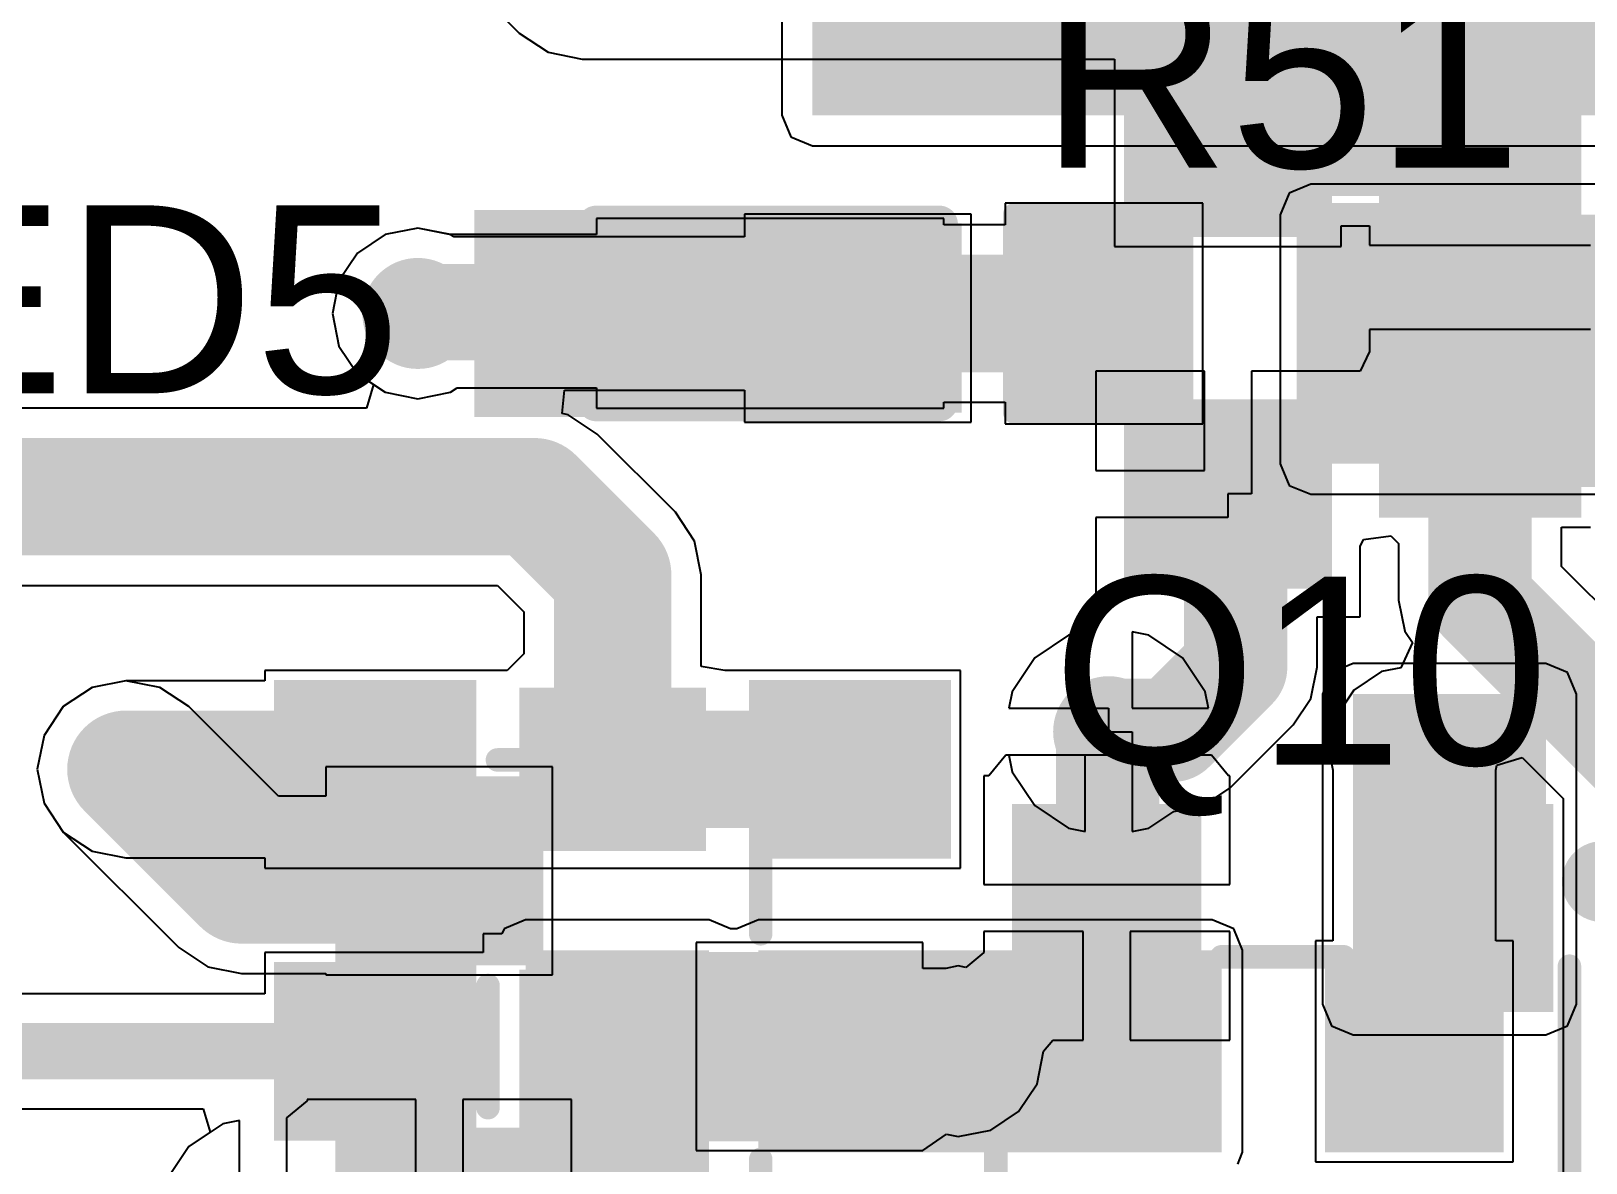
# Model space of a CAD drawing. Header units: millimetres. Extents: x 0 to 214, y 0 to 214.
# Drawn here: x 4.3708 to 4.7015, y 0.7252 to 0.9661 of the extents above; entities that cross this region are included whole.
import ezdxf

# ---------------------------------------------------------------- set-up
doc = ezdxf.new("R2010")
doc.units = ezdxf.units.MM
doc.header["$MEASUREMENT"] = 0
for name, color, linetype in [('BottomLayer', 5, 'Continuous'), ('BottomPaste', 16, 'Continuous'), ('BottomSolder', 6, 'Continuous'), ('TopLayer', 1, 'Continuous'), ('TopOverlay', 2, 'Continuous'), ('TopPaste', 8, 'Continuous'), ('TopSolder', 216, 'Continuous'), ('ViaHoleLayer', 16, 'Continuous')]:
    doc.layers.add(name, color=color, linetype=linetype)
doc.styles.add('Arial', font='', dxfattribs={"height": 0.2})
doc.styles.get('Arial').set_extended_font_data('Arial')

# ---------------------------------------------------------------- blocks, each defined once
blk = doc.blocks.new('RES_0603_B_139')
at = {"layer": 'BottomLayer'}
for points in [[(-0.045, -0.0175), (-0.045, 0.0175), (-0.015, 0.0175), (-0.015, -0.0175)], [(0.015, -0.0175), (0.015, 0.0175), (0.045, 0.0175), (0.045, -0.0175)]]:
    blk.add_hatch(color=5, dxfattribs=at).paths.add_polyline_path(points)
at = {"layer": 'BottomPaste'}
for points in [[(-0.045, -0.0175), (-0.045, 0.0175), (-0.015, 0.0175), (-0.015, -0.0175)], [(0.015, -0.0175), (0.015, 0.0175), (0.045, 0.0175), (0.045, -0.0175)]]:
    blk.add_hatch(color=16, dxfattribs=at).paths.add_polyline_path(points)
at = {"layer": 'BottomSolder'}
for points in [[(-0.049, -0.0215), (-0.049, 0.0215), (-0.011, 0.0215), (-0.011, -0.0215)], [(0.011, -0.0215), (0.011, 0.0215), (0.049, 0.0215), (0.049, -0.0215)]]:
    blk.add_hatch(color=6, dxfattribs=at).paths.add_polyline_path(points)
blk = doc.blocks.new('SOT_23_161')
at = {"layer": 'TopLayer'}
for points in [[(-0.01614, 0.05748), (0.01614, 0.05748), (0.01614, 0.02126), (-0.01614, 0.02126)], [(-0.05354, -0.02126), (-0.02126, -0.02126), (-0.02126, -0.05748), (-0.05354, -0.05748)], [(0.02126, -0.02126), (0.05354, -0.02126), (0.05354, -0.05748), (0.02126, -0.05748)]]:
    blk.add_hatch(color=1, dxfattribs=at).paths.add_polyline_path(points)
at = {"layer": 'TopPaste'}
for points in [[(-0.01614, 0.05748), (0.01614, 0.05748), (0.01614, 0.02126), (-0.01614, 0.02126)], [(-0.05354, -0.02126), (-0.02126, -0.02126), (-0.02126, -0.05748), (-0.05354, -0.05748)], [(0.02126, -0.02126), (0.05354, -0.02126), (0.05354, -0.05748), (0.02126, -0.05748)]]:
    blk.add_hatch(color=8, dxfattribs=at).paths.add_polyline_path(points)
at = {"layer": 'TopSolder'}
for points in [[(-0.02014, 0.06148), (0.02014, 0.06148), (0.02014, 0.01726), (-0.02014, 0.01726)], [(-0.05754, -0.01726), (-0.01726, -0.01726), (-0.01726, -0.06148), (-0.05754, -0.06148)], [(0.01726, -0.01726), (0.05754, -0.01726), (0.05754, -0.06148), (0.01726, -0.06148)]]:
    blk.add_hatch(color=216, dxfattribs=at).paths.add_polyline_path(points)
at = {"layer": 'TopOverlay', "const_width": 0.005}
for points in [[(-0.024, 0.029), (-0.061, 0.029)], [(-0.061, 0.029), (-0.061, -0.027)], [(0.061, 0.029), (0.024, 0.029)], [(0.061, 0.029), (0.061, -0.027)], [(0.013, -0.029), (-0.013, -0.029)]]:
    blk.add_lwpolyline(points, dxfattribs=at)
at = {"layer": 'TopOverlay'}
for points, const_width in [([(-0.06225, 0.029, 1), (-0.05975, 0.029, 1)], 0.0025), ([(-0.06225, 0.029, 1), (-0.05975, 0.029, 1)], 0.0025), ([(-0.02525, 0.029, 1), (-0.02275, 0.029, 1)], 0.0025), ([(0.02275, 0.029, 1), (0.02525, 0.029, 1)], 0.0025), ([(0.05975, 0.029, 1), (0.06225, 0.029, 1)], 0.0025), ([(0.05975, 0.029, 1), (0.06225, 0.029, 1)], 0.0025), ([(-0.06225, -0.027, 1), (-0.05975, -0.027, 1)], 0.0025), ([(0.05975, -0.027, 1), (0.06225, -0.027, 1)], 0.0025), ([(-0.01425, -0.029, 1), (-0.01175, -0.029, 1)], 0.0025), ([(0.01175, -0.029, 1), (0.01425, -0.029, 1)], 0.0025), ([(-0.06439, -0.045, 1), (-0.07161, -0.045, 1)], 0.01), ([(-0.07411, -0.045, 1), (-0.06911, -0.045, 1)], 0.005), ([(-0.06689, -0.045, 1), (-0.06189, -0.045, 1)], 0.005)]:
    blk.add_lwpolyline(points, format="xyb", close=True, dxfattribs=dict(at, const_width=const_width))
blk = doc.blocks.new('LED_0402_170')
at = {"layer": 'TopLayer'}
for points in [[(-0.03091, 0.01417), (-0.0065, 0.01417), (-0.0065, -0.01417), (-0.03091, -0.01417)], [(0.0065, 0.01417), (0.03091, 0.01417), (0.03091, -0.01417), (0.0065, -0.01417)]]:
    blk.add_hatch(color=1, dxfattribs=at).paths.add_polyline_path(points)
at = {"layer": 'TopOverlay'}
blk.add_hatch(color=2, dxfattribs=at).paths.add_polyline_path([(0.03692, -0.022), (0.06292, -0.022), (0.06292, 0.022), (0.03692, 0.022)])
at = {"layer": 'TopPaste'}
for points in [[(-0.03091, 0.01417), (-0.0065, 0.01417), (-0.0065, -0.01417), (-0.03091, -0.01417)], [(0.0065, 0.01417), (0.03091, 0.01417), (0.03091, -0.01417), (0.0065, -0.01417)]]:
    blk.add_hatch(color=8, dxfattribs=at).paths.add_polyline_path(points)
at = {"layer": 'TopSolder'}
for points in [[(-0.03491, 0.01817), (-0.0025, 0.01817), (-0.0025, -0.01817), (-0.03491, -0.01817)], [(0.0025, 0.01817), (0.03491, 0.01817), (0.03491, -0.01817), (0.0025, -0.01817)]]:
    blk.add_hatch(color=216, dxfattribs=at).paths.add_polyline_path(points)
at = {"layer": 'TopOverlay', "const_width": 0.00787}
for points in [[(0.037, 0.019), (-0.036, 0.019)], [(-0.036, 0.019), (-0.036, -0.019)], [(0.037, 0.019), (0.037, -0.019)], [(0.037, -0.019), (-0.036, -0.019)]]:
    blk.add_lwpolyline(points, dxfattribs=at)
at = {"layer": 'TopOverlay', "const_width": 0.00394}
for points in [[(-0.03797, 0.019, 1), (-0.03403, 0.019, 1)], [(-0.03797, 0.019, 1), (-0.03403, 0.019, 1)], [(0.03503, 0.019, 1), (0.03897, 0.019, 1)], [(0.03503, 0.019, 1), (0.03897, 0.019, 1)], [(-0.03797, -0.019, 1), (-0.03403, -0.019, 1)], [(-0.03797, -0.019, 1), (-0.03403, -0.019, 1)], [(0.03503, -0.019, 1), (0.03897, -0.019, 1)], [(0.03503, -0.019, 1), (0.03897, -0.019, 1)]]:
    blk.add_lwpolyline(points, format="xyb", close=True, dxfattribs=at)
blk = doc.blocks.new('RES_0603_284')
at = {"layer": 'TopLayer'}
for points in [[(-0.015, 0.0175), (-0.015, -0.0175), (-0.045, -0.0175), (-0.045, 0.0175)], [(0.045, 0.0175), (0.045, -0.0175), (0.015, -0.0175), (0.015, 0.0175)]]:
    blk.add_hatch(color=1, dxfattribs=at).paths.add_polyline_path(points)
at = {"layer": 'TopPaste'}
for points in [[(-0.015, 0.0175), (-0.015, -0.0175), (-0.045, -0.0175), (-0.045, 0.0175)], [(0.045, 0.0175), (0.045, -0.0175), (0.015, -0.0175), (0.015, 0.0175)]]:
    blk.add_hatch(color=8, dxfattribs=at).paths.add_polyline_path(points)
at = {"layer": 'TopSolder'}
for points in [[(-0.011, 0.0215), (-0.011, -0.0215), (-0.049, -0.0215), (-0.049, 0.0215)], [(0.049, 0.0215), (0.049, -0.0215), (0.011, -0.0215), (0.011, 0.0215)]]:
    blk.add_hatch(color=216, dxfattribs=at).paths.add_polyline_path(points)
at = {"layer": 'TopOverlay', "const_width": 0.005}
for points in [[(-0.049, 0.021), (0.049, 0.021)], [(-0.049, -0.021), (-0.049, 0.021)], [(0.049, -0.021), (0.049, 0.021)], [(-0.049, -0.021), (0.049, -0.021)]]:
    blk.add_lwpolyline(points, dxfattribs=at)
at = {"layer": 'TopOverlay', "const_width": 0.0025}
for points in [[(-0.05025, 0.021, 1), (-0.04775, 0.021, 1)], [(-0.05025, 0.021, 1), (-0.04775, 0.021, 1)], [(0.04775, 0.021, 1), (0.05025, 0.021, 1)], [(0.04775, 0.021, 1), (0.05025, 0.021, 1)], [(-0.05025, -0.021, 1), (-0.04775, -0.021, 1)], [(-0.05025, -0.021, 1), (-0.04775, -0.021, 1)], [(0.04775, -0.021, 1), (0.05025, -0.021, 1)], [(0.04775, -0.021, 1), (0.05025, -0.021, 1)]]:
    blk.add_lwpolyline(points, format="xyb", close=True, dxfattribs=at)
blk = doc.blocks.new('RES_0603_B_288')
at = {"layer": 'BottomLayer'}
for points in [[(-0.045, -0.0175), (-0.045, 0.0175), (-0.015, 0.0175), (-0.015, -0.0175)], [(0.015, -0.0175), (0.015, 0.0175), (0.045, 0.0175), (0.045, -0.0175)]]:
    blk.add_hatch(color=5, dxfattribs=at).paths.add_polyline_path(points)
at = {"layer": 'BottomPaste'}
for points in [[(-0.045, -0.0175), (-0.045, 0.0175), (-0.015, 0.0175), (-0.015, -0.0175)], [(0.015, -0.0175), (0.015, 0.0175), (0.045, 0.0175), (0.045, -0.0175)]]:
    blk.add_hatch(color=16, dxfattribs=at).paths.add_polyline_path(points)
at = {"layer": 'BottomSolder'}
for points in [[(-0.049, -0.0215), (-0.049, 0.0215), (-0.011, 0.0215), (-0.011, -0.0215)], [(0.011, -0.0215), (0.011, 0.0215), (0.049, 0.0215), (0.049, -0.0215)]]:
    blk.add_hatch(color=6, dxfattribs=at).paths.add_polyline_path(points)
blk = doc.blocks.new('RES_0603_B_290')
at = {"layer": 'BottomLayer'}
for points in [[(-0.045, -0.0175), (-0.045, 0.0175), (-0.015, 0.0175), (-0.015, -0.0175)], [(0.015, -0.0175), (0.015, 0.0175), (0.045, 0.0175), (0.045, -0.0175)]]:
    blk.add_hatch(color=5, dxfattribs=at).paths.add_polyline_path(points)
at = {"layer": 'BottomPaste'}
for points in [[(-0.045, -0.0175), (-0.045, 0.0175), (-0.015, 0.0175), (-0.015, -0.0175)], [(0.015, -0.0175), (0.015, 0.0175), (0.045, 0.0175), (0.045, -0.0175)]]:
    blk.add_hatch(color=16, dxfattribs=at).paths.add_polyline_path(points)
at = {"layer": 'BottomSolder'}
for points in [[(-0.049, -0.0215), (-0.049, 0.0215), (-0.011, 0.0215), (-0.011, -0.0215)], [(0.011, -0.0215), (0.011, 0.0215), (0.049, 0.0215), (0.049, -0.0215)]]:
    blk.add_hatch(color=6, dxfattribs=at).paths.add_polyline_path(points)
blk = doc.blocks.new('RES_0603_B_291')
at = {"layer": 'BottomLayer'}
for points in [[(-0.045, -0.0175), (-0.045, 0.0175), (-0.015, 0.0175), (-0.015, -0.0175)], [(0.015, -0.0175), (0.015, 0.0175), (0.045, 0.0175), (0.045, -0.0175)]]:
    blk.add_hatch(color=5, dxfattribs=at).paths.add_polyline_path(points)
at = {"layer": 'BottomPaste'}
for points in [[(-0.045, -0.0175), (-0.045, 0.0175), (-0.015, 0.0175), (-0.015, -0.0175)], [(0.015, -0.0175), (0.015, 0.0175), (0.045, 0.0175), (0.045, -0.0175)]]:
    blk.add_hatch(color=16, dxfattribs=at).paths.add_polyline_path(points)
at = {"layer": 'BottomSolder'}
for points in [[(-0.049, -0.0215), (-0.049, 0.0215), (-0.011, 0.0215), (-0.011, -0.0215)], [(0.011, -0.0215), (0.011, 0.0215), (0.049, 0.0215), (0.049, -0.0215)]]:
    blk.add_hatch(color=6, dxfattribs=at).paths.add_polyline_path(points)
blk = doc.blocks.new('SOT_23_B_315')
at = {"layer": 'BottomLayer'}
for points in [[(-0.05354, 0.05748), (-0.02126, 0.05748), (-0.02126, 0.02126), (-0.05354, 0.02126)], [(0.02126, 0.05748), (0.05354, 0.05748), (0.05354, 0.02126), (0.02126, 0.02126)], [(-0.01614, -0.02126), (0.01614, -0.02126), (0.01614, -0.05748), (-0.01614, -0.05748)]]:
    blk.add_hatch(color=5, dxfattribs=at).paths.add_polyline_path(points)
at = {"layer": 'BottomPaste'}
for points in [[(-0.05354, 0.05748), (-0.02126, 0.05748), (-0.02126, 0.02126), (-0.05354, 0.02126)], [(0.02126, 0.05748), (0.05354, 0.05748), (0.05354, 0.02126), (0.02126, 0.02126)], [(-0.01614, -0.02126), (0.01614, -0.02126), (0.01614, -0.05748), (-0.01614, -0.05748)]]:
    blk.add_hatch(color=16, dxfattribs=at).paths.add_polyline_path(points)
at = {"layer": 'BottomSolder'}
for points in [[(-0.05754, 0.06148), (-0.01726, 0.06148), (-0.01726, 0.01726), (-0.05754, 0.01726)], [(0.01726, 0.06148), (0.05754, 0.06148), (0.05754, 0.01726), (0.01726, 0.01726)], [(-0.02014, -0.01726), (0.02014, -0.01726), (0.02014, -0.06148), (-0.02014, -0.06148)]]:
    blk.add_hatch(color=6, dxfattribs=at).paths.add_polyline_path(points)
blk = doc.blocks.new('SOT_23_319')
at = {"layer": 'TopLayer'}
for points in [[(-0.01614, 0.05748), (0.01614, 0.05748), (0.01614, 0.02126), (-0.01614, 0.02126)], [(-0.05354, -0.02126), (-0.02126, -0.02126), (-0.02126, -0.05748), (-0.05354, -0.05748)], [(0.02126, -0.02126), (0.05354, -0.02126), (0.05354, -0.05748), (0.02126, -0.05748)]]:
    blk.add_hatch(color=1, dxfattribs=at).paths.add_polyline_path(points)
at = {"layer": 'TopPaste'}
for points in [[(-0.01614, 0.05748), (0.01614, 0.05748), (0.01614, 0.02126), (-0.01614, 0.02126)], [(-0.05354, -0.02126), (-0.02126, -0.02126), (-0.02126, -0.05748), (-0.05354, -0.05748)], [(0.02126, -0.02126), (0.05354, -0.02126), (0.05354, -0.05748), (0.02126, -0.05748)]]:
    blk.add_hatch(color=8, dxfattribs=at).paths.add_polyline_path(points)
at = {"layer": 'TopSolder'}
for points in [[(-0.02014, 0.06148), (0.02014, 0.06148), (0.02014, 0.01726), (-0.02014, 0.01726)], [(-0.05754, -0.01726), (-0.01726, -0.01726), (-0.01726, -0.06148), (-0.05754, -0.06148)], [(0.01726, -0.01726), (0.05754, -0.01726), (0.05754, -0.06148), (0.01726, -0.06148)]]:
    blk.add_hatch(color=216, dxfattribs=at).paths.add_polyline_path(points)
at = {"layer": 'TopOverlay', "const_width": 0.005}
for points in [[(-0.061, -0.027), (-0.061, 0.029)], [(-0.024, 0.029), (-0.061, 0.029)], [(0.061, 0.029), (0.024, 0.029)], [(0.061, -0.027), (0.061, 0.029)], [(0.013, -0.029), (-0.013, -0.029)]]:
    blk.add_lwpolyline(points, dxfattribs=at)
at = {"layer": 'TopOverlay'}
for points, const_width in [([(-0.06225, 0.029, 1), (-0.05975, 0.029, 1)], 0.0025), ([(-0.06225, 0.029, 1), (-0.05975, 0.029, 1)], 0.0025), ([(-0.02525, 0.029, 1), (-0.02275, 0.029, 1)], 0.0025), ([(0.02275, 0.029, 1), (0.02525, 0.029, 1)], 0.0025), ([(0.05975, 0.029, 1), (0.06225, 0.029, 1)], 0.0025), ([(0.05975, 0.029, 1), (0.06225, 0.029, 1)], 0.0025), ([(-0.06225, -0.027, 1), (-0.05975, -0.027, 1)], 0.0025), ([(0.05975, -0.027, 1), (0.06225, -0.027, 1)], 0.0025), ([(-0.01425, -0.029, 1), (-0.01175, -0.029, 1)], 0.0025), ([(0.01175, -0.029, 1), (0.01425, -0.029, 1)], 0.0025), ([(-0.06439, -0.045, 1), (-0.07161, -0.045, 1)], 0.01), ([(-0.07411, -0.045, 1), (-0.06911, -0.045, 1)], 0.005), ([(-0.06689, -0.045, 1), (-0.06189, -0.045, 1)], 0.005)]:
    blk.add_lwpolyline(points, format="xyb", close=True, dxfattribs=dict(at, const_width=const_width))
blk = doc.blocks.new('C__0603_B_339')
at = {"layer": 'BottomLayer'}
for points in [[(-0.045, -0.0175), (-0.045, 0.0175), (-0.015, 0.0175), (-0.015, -0.0175)], [(0.015, -0.0175), (0.015, 0.0175), (0.045, 0.0175), (0.045, -0.0175)]]:
    blk.add_hatch(color=5, dxfattribs=at).paths.add_polyline_path(points)
at = {"layer": 'BottomPaste'}
for points in [[(-0.045, -0.0175), (-0.045, 0.0175), (-0.015, 0.0175), (-0.015, -0.0175)], [(0.015, -0.0175), (0.015, 0.0175), (0.045, 0.0175), (0.045, -0.0175)]]:
    blk.add_hatch(color=16, dxfattribs=at).paths.add_polyline_path(points)
at = {"layer": 'BottomSolder'}
for points in [[(-0.04736, -0.01986), (-0.04736, 0.01986), (-0.01264, 0.01986), (-0.01264, -0.01986)], [(0.01264, -0.01986), (0.01264, 0.01986), (0.04736, 0.01986), (0.04736, -0.01986)]]:
    blk.add_hatch(color=6, dxfattribs=at).paths.add_polyline_path(points)

msp = doc.modelspace()

# ---------------------------------------------------------------- hatches: boundary and pattern name
at = {"layer": 'BottomLayer'}
h = msp.add_hatch(color=5, dxfattribs=at)
edge = h.paths.add_edge_path()
edge.add_arc((4.45307, 0.906), 0.01181, 0, 360)
h = msp.add_hatch(color=5, dxfattribs=at)
edge = h.paths.add_edge_path()
edge.add_arc((4.6, 0.817), 0.01181, 0, 360)
h = msp.add_hatch(color=5, dxfattribs=at)
edge = h.paths.add_edge_path()
edge.add_arc((4.665, 0.813), 0.01181, 0, 360)
h = msp.add_hatch(color=5, dxfattribs=at)
edge = h.paths.add_edge_path()
edge.add_arc((4.391, 0.809), 0.01181, 0, 360)
for points in [[(4.476, 0.6755), (4.515, 0.6755), (4.515, 0.7705), (4.476, 0.7705)], [(4.622, 0.7275), (4.622, 0.7705), (4.5255, 0.7705), (4.5255, 0.7275)]]:
    msp.add_hatch(color=5, dxfattribs=at).paths.add_polyline_path(points)
h = msp.add_hatch(color=5, dxfattribs=at)
edge = h.paths.add_edge_path()
edge.add_arc((4.568, 0.749), 0.01181, 0, 360)
at = {"layer": 'BottomSolder'}
h = msp.add_hatch(color=6, dxfattribs=at)
edge = h.paths.add_edge_path()
edge.add_arc((4.45307, 0.906), 0.00591, 0, 360)
h = msp.add_hatch(color=6, dxfattribs=at)
edge = h.paths.add_edge_path()
edge.add_arc((4.6, 0.817), 0.00591, 0, 360)
h = msp.add_hatch(color=6, dxfattribs=at)
edge = h.paths.add_edge_path()
edge.add_arc((4.665, 0.813), 0.00591, 0, 360)
h = msp.add_hatch(color=6, dxfattribs=at)
edge = h.paths.add_edge_path()
edge.add_arc((4.391, 0.809), 0.00591, 0, 360)
h = msp.add_hatch(color=6, dxfattribs=at)
edge = h.paths.add_edge_path()
edge.add_arc((4.568, 0.749), 0.00591, 0, 360)
at = {"layer": 'TopLayer'}
for points in [[(4.537, 0.94818), (5.628, 0.94818), (5.628, 1.069), (4.537, 1.069)], [(4.643, 0.874), (4.938, 0.874), (4.938, 0.927), (4.643, 0.927)], [(4.652, 0.759), (4.693, 0.759), (4.693, 0.825), (4.652, 0.825)]]:
    msp.add_hatch(color=1, dxfattribs=at).paths.add_polyline_path(points)
h = msp.add_hatch(color=1, dxfattribs=at)
edge = h.paths.add_edge_path()
edge.add_arc((4.45307, 0.906), 0.01181, 0, 360)
h = msp.add_hatch(color=1, dxfattribs=at)
edge = h.paths.add_edge_path()
edge.add_arc((4.6, 0.817), 0.01181, 0, 360)
h = msp.add_hatch(color=1, dxfattribs=at)
edge = h.paths.add_edge_path()
edge.add_arc((4.665, 0.813), 0.01181, 0, 360)
h = msp.add_hatch(color=1, dxfattribs=at)
edge = h.paths.add_edge_path()
edge.add_arc((4.391, 0.809), 0.01181, 0, 360)
h = msp.add_hatch(color=1, dxfattribs=at)
edge = h.paths.add_edge_path()
edge.add_arc((4.568, 0.749), 0.01181, 0, 360)
at = {"layer": 'TopSolder'}
h = msp.add_hatch(color=216, dxfattribs=at)
edge = h.paths.add_edge_path()
edge.add_arc((4.45307, 0.906), 0.00591, 0, 360)
h = msp.add_hatch(color=216, dxfattribs=at)
edge = h.paths.add_edge_path()
edge.add_arc((4.6, 0.817), 0.00591, 0, 360)
h = msp.add_hatch(color=216, dxfattribs=at)
edge = h.paths.add_edge_path()
edge.add_arc((4.665, 0.813), 0.00591, 0, 360)
h = msp.add_hatch(color=216, dxfattribs=at)
edge = h.paths.add_edge_path()
edge.add_arc((4.391, 0.809), 0.00591, 0, 360)
h = msp.add_hatch(color=216, dxfattribs=at)
edge = h.paths.add_edge_path()
edge.add_arc((4.568, 0.749), 0.00591, 0, 360)
at = {"layer": 'ViaHoleLayer'}
h = msp.add_hatch(color=16, dxfattribs=at)
edge = h.paths.add_edge_path()
edge.add_arc((4.45307, 0.906), 0.00591, 0, 360)
h = msp.add_hatch(color=16, dxfattribs=at)
edge = h.paths.add_edge_path()
edge.add_arc((4.6, 0.817), 0.00591, 0, 360)
h = msp.add_hatch(color=16, dxfattribs=at)
edge = h.paths.add_edge_path()
edge.add_arc((4.665, 0.813), 0.00591, 0, 360)
h = msp.add_hatch(color=16, dxfattribs=at)
edge = h.paths.add_edge_path()
edge.add_arc((4.391, 0.809), 0.00591, 0, 360)
h = msp.add_hatch(color=16, dxfattribs=at)
edge = h.paths.add_edge_path()
edge.add_arc((4.568, 0.749), 0.00591, 0, 360)

# ---------------------------------------------------------------- linework, layer by layer
at = {"layer": 'BottomLayer'}
for p, q in [((4.42866, 1.01166), (4.47466, 0.96566)), ((4.47466, 0.96566), (4.48078, 0.96157)), ((4.48078, 0.96157), (4.488, 0.96014)), ((4.488, 0.96014), (4.60126, 0.96014)), ((4.60126, 0.96014), (4.60126, 0.92026)), ((4.57074, 0.92714), (4.52252, 0.92714)), ((4.52252, 0.92714), (4.52252, 0.92231)), ((4.57074, 0.88286), (4.57074, 0.92714)), ((4.44612, 0.92278), (4.44023, 0.91884)), ((4.45307, 0.92416), (4.44612, 0.92278)), ((4.46002, 0.92278), (4.45307, 0.92416)), ((4.46072, 0.92231), (4.46002, 0.92278)), ((4.64948, 0.92026), (4.64948, 0.92464)), ((4.64948, 0.92464), (4.6555, 0.92464)), ((4.6555, 0.92464), (4.6555, 0.92055)), ((4.52252, 0.92231), (4.46072, 0.92231)), ((4.60126, 0.92026), (4.64948, 0.92026)), ((4.6555, 0.92055), (4.7025, 0.92055)), ((4.44023, 0.91884), (4.43629, 0.91295)), ((4.43629, 0.91295), (4.43491, 0.906)), ((4.43491, 0.906), (4.43629, 0.89905)), ((4.7025, 0.90255), (4.6555, 0.90255)), ((4.6555, 0.90255), (4.6555, 0.8979)), ((4.43629, 0.89905), (4.44023, 0.89316)), ((4.6555, 0.8979), (4.65348, 0.89374)), ((4.44023, 0.89316), (4.44367, 0.89086)), ((4.62037, 0.89374), (4.59726, 0.89374)), ((4.59726, 0.89374), (4.59726, 0.8726)), ((4.62037, 0.8726), (4.62037, 0.89374)), ((4.6505, 0.89374), (4.63037, 0.89374)), ((4.63037, 0.89374), (4.63037, 0.8676)), ((4.65348, 0.89374), (4.6505, 0.89374)), ((4.44367, 0.89086), (4.44215, 0.88586)), ((4.48377, 0.88469), (4.48426, 0.88969)), ((4.48426, 0.88969), (4.52252, 0.88969)), ((4.52252, 0.88969), (4.52252, 0.88286)), ((4.44215, 0.88586), (4.348, 0.88586)), ((4.48507, 0.88443), (4.48377, 0.88469)), ((4.49119, 0.88034), (4.48507, 0.88443)), ((4.50784, 0.86369), (4.49119, 0.88034)), ((4.52252, 0.88286), (4.57074, 0.88286)), ((4.59726, 0.8726), (4.62037, 0.8726)), ((4.63037, 0.8676), (4.62537, 0.8676)), ((4.62537, 0.8676), (4.62537, 0.8626)), ((4.51193, 0.85757), (4.50784, 0.86369)), ((4.62537, 0.8626), (4.59726, 0.8626)), ((4.59726, 0.8626), (4.59726, 0.8434)), ((4.69633, 0.85218), (4.69633, 0.86055)), ((4.69633, 0.86055), (4.7025, 0.86055)), ((4.51336, 0.85036), (4.51193, 0.85757)), ((4.65348, 0.85639), (4.65422, 0.85792)), ((4.65422, 0.85792), (4.66002, 0.85867)), ((4.66002, 0.85867), (4.66167, 0.85702)), ((4.66167, 0.85702), (4.66167, 0.845)), ((4.65348, 0.84146), (4.65348, 0.85639)), ((4.51336, 0.83088), (4.51336, 0.85036)), ((4.72626, 0.82226), (4.69633, 0.85218)), ((4.348, 0.84814), (4.47004, 0.84814)), ((4.47004, 0.84814), (4.47564, 0.84254)), ((4.59726, 0.8434), (4.59726, 0.84146)), ((4.66167, 0.845), (4.66299, 0.83837)), ((4.47564, 0.84254), (4.47564, 0.83354)), ((4.59726, 0.84146), (4.5937, 0.83798)), ((4.64433, 0.8307), (4.64433, 0.84146)), ((4.64433, 0.84146), (4.65348, 0.84146)), ((4.59149, 0.83755), (4.58428, 0.83272)), ((4.5937, 0.83798), (4.59149, 0.83755)), ((4.66299, 0.83837), (4.6646, 0.83595)), ((4.47564, 0.83354), (4.4721, 0.83)), ((4.6646, 0.83595), (4.66217, 0.8306)), ((4.51836, 0.83), (4.51336, 0.83088)), ((4.58428, 0.83272), (4.57945, 0.82551)), ((4.64301, 0.82407), (4.64433, 0.8307)), ((4.66217, 0.8306), (4.65805, 0.82978)), ((4.391, 0.82786), (4.38378, 0.82643)), ((4.4205, 0.82786), (4.391, 0.82786)), ((4.466, 0.83), (4.4205, 0.83)), ((4.4205, 0.83), (4.4205, 0.82786)), ((4.4675, 0.83), (4.466, 0.83)), ((4.4721, 0.83), (4.4675, 0.83)), ((4.5215, 0.83), (4.51836, 0.83)), ((4.5685, 0.83), (4.5215, 0.83)), ((4.5215, 0.83), (4.5215, 0.83)), ((4.5685, 0.788), (4.5685, 0.83)), ((4.65805, 0.82978), (4.65216, 0.82584)), ((4.38378, 0.82643), (4.37766, 0.82234)), ((4.57945, 0.82551), (4.57876, 0.822)), ((4.63926, 0.81844), (4.64301, 0.82407)), ((4.65216, 0.82584), (4.64822, 0.81995)), ((4.37766, 0.82234), (4.37357, 0.81622)), ((4.57876, 0.822), (4.6, 0.822)), ((4.6, 0.822), (4.6, 0.817)), ((4.6, 0.817), (4.605, 0.817)), ((4.605, 0.817), (4.605, 0.79576)), ((4.62587, 0.80505), (4.63926, 0.81844)), ((4.64822, 0.81995), (4.64684, 0.813)), ((4.37357, 0.81622), (4.37214, 0.809)), ((4.595, 0.812), (4.57876, 0.812)), ((4.57876, 0.812), (4.57945, 0.80849)), ((4.595, 0.79576), (4.595, 0.812)), ((4.64684, 0.813), (4.64767, 0.80884)), ((4.68254, 0.80988), (4.68796, 0.81152)), ((4.68796, 0.81152), (4.69667, 0.80282)), ((4.37214, 0.809), (4.37357, 0.80178)), ((4.57945, 0.80849), (4.58428, 0.80128)), ((4.64767, 0.80884), (4.64767, 0.7725)), ((4.68233, 0.80884), (4.68254, 0.80988)), ((4.68233, 0.7725), (4.68233, 0.80884)), ((4.62024, 0.8013), (4.62587, 0.80505)), ((4.37357, 0.80178), (4.37766, 0.79566)), ((4.58428, 0.80128), (4.59149, 0.79645)), ((4.61385, 0.80003), (4.62024, 0.8013)), ((4.69667, 0.80282), (4.69667, 0.72018)), ((4.60851, 0.79645), (4.61385, 0.80003)), ((4.37766, 0.79566), (4.38378, 0.79157)), ((4.59149, 0.79645), (4.595, 0.79576)), ((4.605, 0.79576), (4.60851, 0.79645)), ((4.38378, 0.79157), (4.391, 0.79014)), ((4.391, 0.79014), (4.4205, 0.79014)), ((4.4205, 0.79014), (4.4205, 0.788)), ((4.4205, 0.788), (4.466, 0.788)), ((4.466, 0.788), (4.471, 0.788)), ((4.471, 0.788), (4.4725, 0.788)), ((4.4725, 0.788), (4.518, 0.788)), ((4.518, 0.788), (4.518, 0.788)), ((4.518, 0.788), (4.5215, 0.788)), ((4.5215, 0.788), (4.5215, 0.788)), ((4.5215, 0.788), (4.5685, 0.788)), ((4.47096, 0.774), (4.467, 0.774)), ((4.467, 0.774), (4.467, 0.77)), ((4.47141, 0.77509), (4.47096, 0.774)), ((4.476, 0.77699), (4.47141, 0.77509)), ((4.515, 0.77699), (4.476, 0.77699)), ((4.51959, 0.77509), (4.515, 0.77699)), ((4.52091, 0.77509), (4.51959, 0.77509)), ((4.5255, 0.77699), (4.52091, 0.77509)), ((4.622, 0.77699), (4.5255, 0.77699)), ((4.62659, 0.77509), (4.622, 0.77699)), ((4.62849, 0.7705), (4.62659, 0.77509)), ((4.62849, 0.7275), (4.62849, 0.7705)), ((4.64767, 0.7725), (4.644, 0.7725)), ((4.644, 0.7725), (4.644, 0.7255)), ((4.686, 0.7725), (4.68233, 0.7725)), ((4.686, 0.7255), (4.686, 0.7725)), ((4.467, 0.77), (4.4205, 0.77)), ((4.4205, 0.77), (4.4205, 0.76124)), ((4.4205, 0.76124), (4.36807, 0.76124)), ((4.363, 0.73676), (4.40742, 0.73676)), ((4.40742, 0.73676), (4.40893, 0.73176)), ((4.40893, 0.73176), (4.40438, 0.72872)), ((4.40438, 0.72872), (4.39956, 0.72151)), ((4.62746, 0.72499), (4.62849, 0.7275)), ((4.644, 0.7255), (4.686, 0.7255))]:
    msp.add_line(p, q, dxfattribs=at)
for points, const_width in [([(4.62537, 0.9424), (4.62579, 0.94198)], 0.022), ([(4.62579, 0.94198), (4.67858, 0.94198)], 0.022), ([(4.67858, 0.94198), (4.679, 0.94155)], 0.022), ([(4.45307, 0.906), (4.5467, 0.906)], 0.02), ([(4.679, 0.88155), (4.83355, 0.88155)], 0.025), ([(4.679, 0.845), (4.679, 0.88155)], 0.022), ([(4.348, 0.867), (4.47786, 0.867)], 0.025), ([(4.47786, 0.867), (4.4945, 0.85036)], 0.025), ([(4.62537, 0.8676), (4.627, 0.86597)], 0.022), ([(4.627, 0.8307), (4.627, 0.86597)], 0.022), ([(4.4945, 0.809), (4.4945, 0.85036)], 0.025), ([(4.679, 0.845), (4.714, 0.81)], 0.022), ([(4.61361, 0.81731), (4.627, 0.8307)], 0.022), ([(4.6, 0.817), (4.60031, 0.81731)], 0.022), ([(4.60031, 0.81731), (4.61361, 0.81731)], 0.022), ([(4.665, 0.749), (4.665, 0.813)], 0.022), ([(4.391, 0.809), (4.444, 0.809)], 0.025), ([(4.4945, 0.809), (4.545, 0.809)], 0.025), ([(4.363, 0.749), (4.444, 0.749)], 0.012)]:
    msp.add_lwpolyline(points, dxfattribs=dict(at, const_width=const_width))
for points, const_width in [([(4.61987, 0.9424, 1), (4.63087, 0.9424, 1)], 0.011), ([(4.62029, 0.94198, 1), (4.63129, 0.94198, 1)], 0.011), ([(4.62029, 0.94198, 1), (4.63129, 0.94198, 1)], 0.011), ([(4.67308, 0.94198, 1), (4.68408, 0.94198, 1)], 0.011), ([(4.67308, 0.94198, 1), (4.68408, 0.94198, 1)], 0.011), ([(4.6735, 0.94155, 1), (4.6845, 0.94155, 1)], 0.011), ([(4.44807, 0.906, 1), (4.45807, 0.906, 1)], 0.01), ([(4.5417, 0.906, 1), (4.5517, 0.906, 1)], 0.01), ([(4.67275, 0.88155, 1), (4.68525, 0.88155, 1)], 0.0125), ([(4.6735, 0.88155, 1), (4.6845, 0.88155, 1)], 0.011), ([(4.47161, 0.867, 1), (4.48411, 0.867, 1)], 0.0125), ([(4.47161, 0.867, 1), (4.48411, 0.867, 1)], 0.0125), ([(4.61987, 0.8676, 1), (4.63087, 0.8676, 1)], 0.011), ([(4.6215, 0.86597, 1), (4.6325, 0.86597, 1)], 0.011), ([(4.6215, 0.86597, 1), (4.6325, 0.86597, 1)], 0.011), ([(4.48825, 0.85036, 1), (4.50075, 0.85036, 1)], 0.0125), ([(4.48825, 0.85036, 1), (4.50075, 0.85036, 1)], 0.0125), ([(4.6735, 0.845, 1), (4.6845, 0.845, 1)], 0.011), ([(4.6735, 0.845, 1), (4.6845, 0.845, 1)], 0.011), ([(4.6215, 0.8307, 1), (4.6325, 0.8307, 1)], 0.011), ([(4.6215, 0.8307, 1), (4.6325, 0.8307, 1)], 0.011), ([(4.5945, 0.817, 1), (4.6055, 0.817, 1)], 0.011), ([(4.59481, 0.81731, 1), (4.60581, 0.81731, 1)], 0.011), ([(4.59481, 0.81731, 1), (4.60581, 0.81731, 1)], 0.011), ([(4.60811, 0.81731, 1), (4.61911, 0.81731, 1)], 0.011), ([(4.60811, 0.81731, 1), (4.61911, 0.81731, 1)], 0.011), ([(4.6595, 0.813, 1), (4.6705, 0.813, 1)], 0.011), ([(4.38475, 0.809, 1), (4.39725, 0.809, 1)], 0.0125), ([(4.43775, 0.809, 1), (4.45025, 0.809, 1)], 0.0125), ([(4.48825, 0.809, 1), (4.50075, 0.809, 1)], 0.0125), ([(4.48825, 0.809, 1), (4.50075, 0.809, 1)], 0.0125), ([(4.53875, 0.809, 1), (4.55125, 0.809, 1)], 0.0125), ([(4.6595, 0.749, 1), (4.6705, 0.749, 1)], 0.011), ([(4.441, 0.749, 1), (4.447, 0.749, 1)], 0.006)]:
    msp.add_lwpolyline(points, format="xyb", close=True, dxfattribs=dict(at, const_width=const_width))
at = {"layer": 'TopLayer'}
for p, q in [((4.53051, 1.05922), (4.53051, 0.94818)), ((4.53051, 0.94818), (4.53241, 0.94358)), ((4.53241, 0.94358), (4.537, 0.94168)), ((4.537, 0.94168), (5.32404, 0.94168)), ((4.643, 0.93349), (4.63841, 0.93159)), ((4.938, 0.93349), (4.643, 0.93349)), ((4.62, 0.9295), (4.578, 0.9295)), ((4.578, 0.9295), (4.578, 0.92486)), ((4.62, 0.8825), (4.62, 0.9295)), ((4.63841, 0.93159), (4.63651, 0.927)), ((4.5235, 0.92617), (4.49109, 0.92617)), ((4.49109, 0.92617), (4.49109, 0.92281)), ((4.5285, 0.92617), (4.5235, 0.92617)), ((4.5325, 0.92617), (4.5285, 0.92617)), ((4.56491, 0.92617), (4.5325, 0.92617)), ((4.56491, 0.92486), (4.56491, 0.92617)), ((4.63651, 0.927), (4.63651, 0.874)), ((4.44612, 0.92278), (4.44023, 0.91884)), ((4.45307, 0.92416), (4.44612, 0.92278)), ((4.45984, 0.92281), (4.45307, 0.92416)), ((4.49109, 0.92281), (4.45984, 0.92281)), ((4.578, 0.92486), (4.56491, 0.92486)), ((4.44023, 0.91884), (4.43629, 0.91295)), ((4.43629, 0.91295), (4.43491, 0.906)), ((4.43491, 0.906), (4.43629, 0.89905)), ((4.43629, 0.89905), (4.44023, 0.89316)), ((4.44023, 0.89316), (4.44612, 0.88922)), ((4.46002, 0.88922), (4.46146, 0.89019)), ((4.46146, 0.89019), (4.49109, 0.89019)), ((4.49109, 0.89019), (4.49109, 0.88583)), ((4.44612, 0.88922), (4.45307, 0.88784)), ((4.45307, 0.88784), (4.46002, 0.88922)), ((4.56491, 0.88583), (4.56491, 0.88714)), ((4.56491, 0.88714), (4.578, 0.88714)), ((4.578, 0.88714), (4.578, 0.8825)), ((4.49109, 0.88583), (4.5235, 0.88583)), ((4.5235, 0.88583), (4.5275, 0.88583)), ((4.5275, 0.88583), (4.5325, 0.88583)), ((4.5325, 0.88583), (4.56491, 0.88583)), ((4.578, 0.8825), (4.62, 0.8825)), ((4.63651, 0.874), (4.63841, 0.86941)), ((4.63841, 0.86941), (4.643, 0.86751)), ((4.643, 0.86751), (4.70551, 0.86751)), ((4.59149, 0.83755), (4.58428, 0.83272)), ((4.595, 0.83824), (4.59149, 0.83755)), ((4.595, 0.822), (4.595, 0.83824)), ((4.60851, 0.83755), (4.605, 0.83824)), ((4.605, 0.83824), (4.605, 0.822)), ((4.61572, 0.83272), (4.60851, 0.83755)), ((4.58428, 0.83272), (4.57945, 0.82551)), ((4.62055, 0.82551), (4.61572, 0.83272)), ((4.652, 0.83149), (4.64741, 0.82959)), ((4.693, 0.83149), (4.652, 0.83149)), ((4.69759, 0.82959), (4.693, 0.83149)), ((4.391, 0.82786), (4.38378, 0.82643)), ((4.39822, 0.82643), (4.391, 0.82786)), ((4.64741, 0.82959), (4.64551, 0.825)), ((4.69949, 0.825), (4.69759, 0.82959)), ((4.38378, 0.82643), (4.37766, 0.82234)), ((4.40434, 0.82234), (4.39822, 0.82643)), ((4.57945, 0.82551), (4.57876, 0.822)), ((4.62124, 0.822), (4.62055, 0.82551)), ((4.64551, 0.825), (4.64551, 0.759)), ((4.69949, 0.759), (4.69949, 0.825)), ((4.37766, 0.82234), (4.37357, 0.81622)), ((4.42341, 0.80326), (4.40434, 0.82234)), ((4.57876, 0.822), (4.595, 0.822)), ((4.605, 0.822), (4.62124, 0.822)), ((4.37357, 0.81622), (4.37214, 0.809)), ((4.57816, 0.812), (4.57454, 0.80759)), ((4.62184, 0.812), (4.57816, 0.812)), ((4.62546, 0.80759), (4.62184, 0.812)), ((4.37214, 0.809), (4.37357, 0.80178)), ((4.48174, 0.80954), (4.43352, 0.80954)), ((4.43352, 0.80954), (4.43352, 0.80326)), ((4.48174, 0.76526), (4.48174, 0.80954)), ((4.57454, 0.80759), (4.57346, 0.80759)), ((4.57346, 0.80759), (4.57346, 0.78448)), ((4.62574, 0.80759), (4.62546, 0.80759)), ((4.62574, 0.78448), (4.62574, 0.80759)), ((4.37357, 0.80178), (4.37766, 0.79566)), ((4.43352, 0.80326), (4.42341, 0.80326)), ((4.37766, 0.79566), (4.40226, 0.77106)), ((4.57346, 0.78448), (4.5996, 0.78448)), ((4.5996, 0.78448), (4.62574, 0.78448)), ((4.5946, 0.77448), (4.57346, 0.77448)), ((4.57346, 0.77448), (4.57346, 0.77002)), ((4.5946, 0.75137), (4.5946, 0.77448)), ((4.62574, 0.77448), (4.6046, 0.77448)), ((4.6046, 0.77448), (4.6046, 0.75137)), ((4.62574, 0.75137), (4.62574, 0.77448)), ((4.40226, 0.77106), (4.40838, 0.76697)), ((4.56048, 0.77214), (4.51226, 0.77214)), ((4.51226, 0.77214), (4.51226, 0.72786)), ((4.56048, 0.76664), (4.56048, 0.77214)), ((4.57346, 0.77002), (4.56959, 0.76684)), ((4.40838, 0.76697), (4.4156, 0.76554)), ((4.4156, 0.76554), (4.43352, 0.76554)), ((4.43352, 0.76554), (4.43352, 0.76526)), ((4.43352, 0.76526), (4.48174, 0.76526)), ((4.5654, 0.76664), (4.56048, 0.76664)), ((4.568, 0.76716), (4.5654, 0.76664)), ((4.56959, 0.76684), (4.568, 0.76716)), ((4.64551, 0.759), (4.64741, 0.75441)), ((4.69759, 0.75441), (4.69949, 0.759)), ((4.64741, 0.75441), (4.652, 0.75251)), ((4.693, 0.75251), (4.69759, 0.75441)), ((4.58616, 0.749), (4.5881, 0.75137)), ((4.5881, 0.75137), (4.5946, 0.75137)), ((4.6046, 0.75137), (4.62574, 0.75137)), ((4.652, 0.75251), (4.693, 0.75251)), ((4.58478, 0.74205), (4.58616, 0.749)), ((4.58084, 0.73616), (4.58478, 0.74205)), ((4.42952, 0.73846), (4.42511, 0.73484)), ((4.45263, 0.73874), (4.42952, 0.73874)), ((4.42952, 0.73874), (4.42952, 0.73846)), ((4.45263, 0.7126), (4.45263, 0.73874)), ((4.48574, 0.73874), (4.46263, 0.73874)), ((4.46263, 0.73874), (4.46263, 0.7176)), ((4.48574, 0.7176), (4.48574, 0.73874)), ((4.41511, 0.73424), (4.4116, 0.73355)), ((4.41511, 0.718), (4.41511, 0.73424)), ((4.42511, 0.73484), (4.42511, 0.713)), ((4.57495, 0.73222), (4.58084, 0.73616)), ((4.4116, 0.73355), (4.40438, 0.72872)), ((4.56048, 0.72786), (4.56548, 0.73134)), ((4.56548, 0.73134), (4.568, 0.73084)), ((4.568, 0.73084), (4.57495, 0.73222)), ((4.40438, 0.72872), (4.39956, 0.72151)), ((4.51226, 0.72786), (4.56048, 0.72786)), ((4.56048, 0.72786), (4.56048, 0.72786))]:
    msp.add_line(p, q, dxfattribs=at)
for points, const_width in [([(4.45357, 0.9065), (4.50891, 0.9065)], 0.02), ([(4.5467, 0.906), (4.59896, 0.906)], 0.025), ([(4.5998, 0.8168), (4.6, 0.817)], 0.022), ([(4.5998, 0.77968), (4.5998, 0.8168)], 0.022), ([(4.391, 0.809), (4.4156, 0.7844)], 0.025), ([(4.4156, 0.7844), (4.45863, 0.7844)], 0.025), ([(4.5996, 0.77948), (4.5998, 0.77968)], 0.022), ([(4.53637, 0.75), (4.53706, 0.74931)], 0.022), ([(4.53706, 0.74931), (4.56769, 0.74931)], 0.022), ([(4.56769, 0.74931), (4.568, 0.749)], 0.022)]:
    msp.add_lwpolyline(points, dxfattribs=dict(at, const_width=const_width))
for points, const_width in [([(4.44857, 0.9065, 1), (4.45857, 0.9065, 1)], 0.01), ([(4.50391, 0.9065, 1), (4.51391, 0.9065, 1)], 0.01), ([(4.54045, 0.906, 1), (4.55295, 0.906, 1)], 0.0125), ([(4.59271, 0.906, 1), (4.60521, 0.906, 1)], 0.0125), ([(4.5943, 0.8168, 1), (4.6053, 0.8168, 1)], 0.011), ([(4.5943, 0.8168, 1), (4.6053, 0.8168, 1)], 0.011), ([(4.5945, 0.817, 1), (4.6055, 0.817, 1)], 0.011), ([(4.38475, 0.809, 1), (4.39725, 0.809, 1)], 0.0125), ([(4.40935, 0.7844, 1), (4.42185, 0.7844, 1)], 0.0125), ([(4.40935, 0.7844, 1), (4.42185, 0.7844, 1)], 0.0125), ([(4.45238, 0.7844, 1), (4.46488, 0.7844, 1)], 0.0125), ([(4.5941, 0.77948, 1), (4.6051, 0.77948, 1)], 0.011), ([(4.5943, 0.77968, 1), (4.6053, 0.77968, 1)], 0.011), ([(4.5943, 0.77968, 1), (4.6053, 0.77968, 1)], 0.011), ([(4.53087, 0.75, 1), (4.54187, 0.75, 1)], 0.011), ([(4.53156, 0.74931, 1), (4.54256, 0.74931, 1)], 0.011), ([(4.53156, 0.74931, 1), (4.54256, 0.74931, 1)], 0.011), ([(4.56219, 0.74931, 1), (4.57319, 0.74931, 1)], 0.011), ([(4.56219, 0.74931, 1), (4.57319, 0.74931, 1)], 0.011), ([(4.5625, 0.749, 1), (4.5735, 0.749, 1)], 0.011)]:
    msp.add_lwpolyline(points, format="xyb", close=True, dxfattribs=dict(at, const_width=const_width))

# ---------------------------------------------------------------- block references
for name, p, rotation in [('SOT_23_B_315', (4.586, 0.905), 270), ('RES_0603_B_139', (4.679, 0.91155), 90), ('LED_0402_170', (4.528, 0.906), 180), ('RES_0603_B_288', (4.444, 0.779), 270), ('RES_0603_B_290', (4.545, 0.779), 90), ('SOT_23_319', (4.497, 0.75), 270), ('C__0603_B_339', (4.4945, 0.779), 270), ('SOT_23_161', (4.637, 0.74011), 180), ('RES_0603_B_291', (4.635, 0.749), 180)]:
    msp.add_blockref(name, p, dxfattribs=dict(rotation=rotation))
msp.add_blockref('RES_0603_284', (4.629, 0.906))

# ---------------------------------------------------------------- texts
at = {"layer": 'TopOverlay', "style": 'Arial'}
for s, p in [('R51', (4.58535, 0.93701)), ('LED5', (4.30969, 0.88901)), ('Q10', (4.58802, 0.81001))]:
    msp.add_text(s, height=0.04, dxfattribs=at).set_placement(p)

doc.saveas('drawing.dxf')
